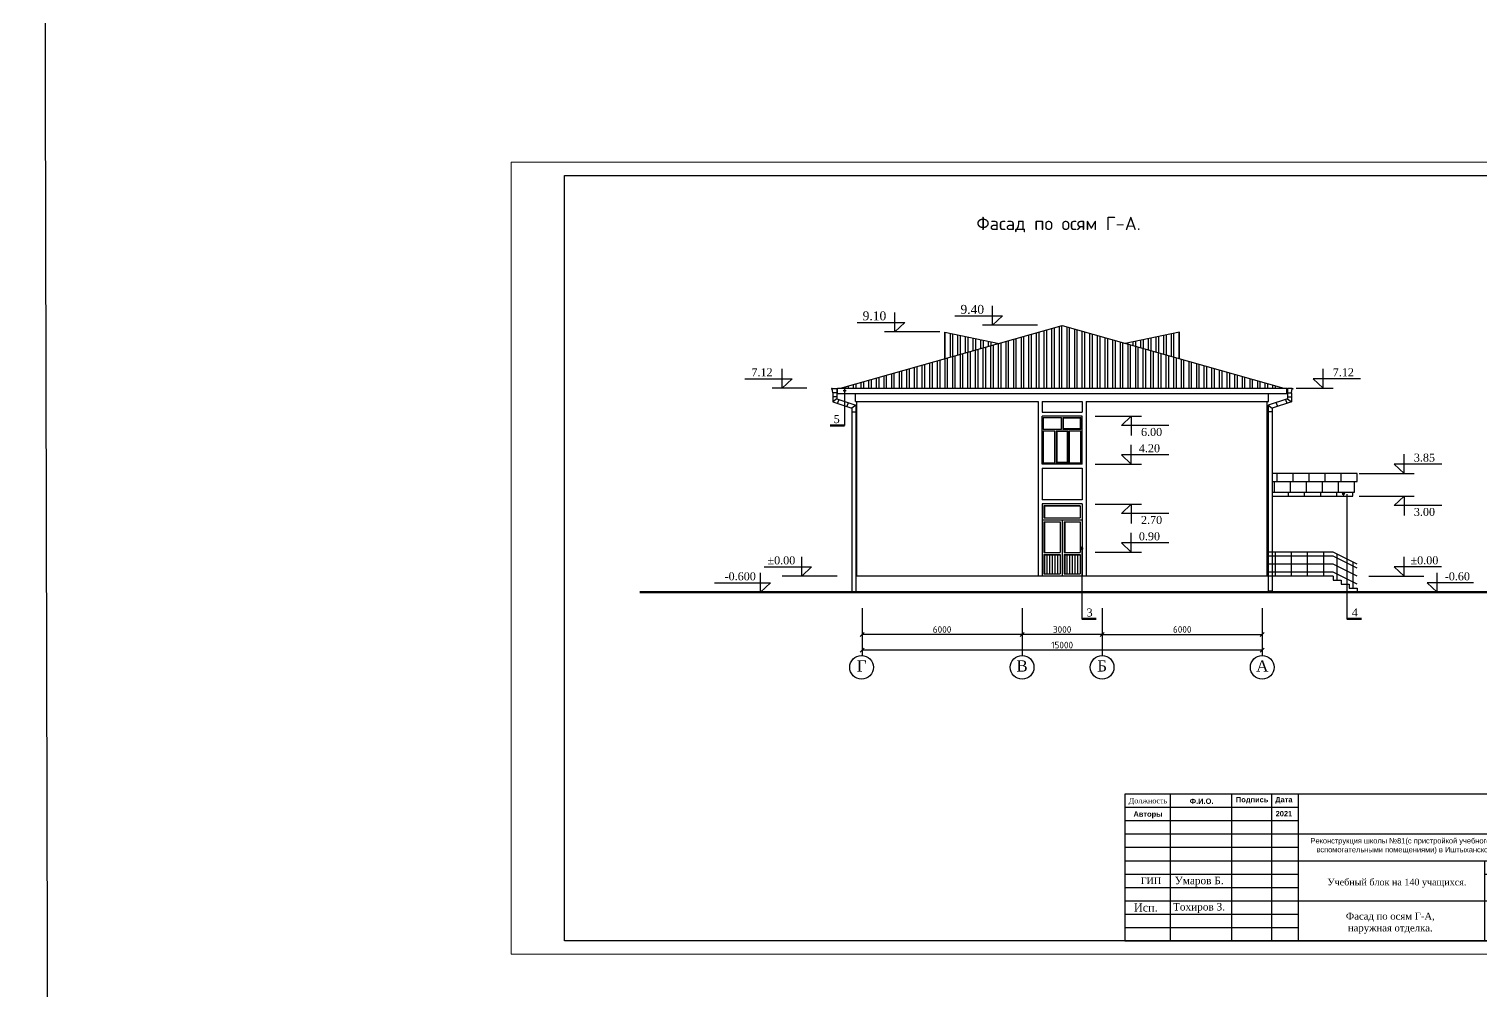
# Model space of a CAD drawing. Header units: millimetres. Extents: x 572274 to 2241483, y -888675 to -304135.
# Drawn here: x 635731 to 690151, y -691249 to -655181 of the extents above; entities that cross this region are included whole.
import ezdxf

# ---------------------------------------------------------------- set-up
doc = ezdxf.new("R2010")
doc.units = ezdxf.units.MM
doc.linetypes.add('ACAD_ISO02W100', pattern=[15, 12, -3])
for name, color, linetype, lineweight in [('Размерная Размерная', 176, 'Continuous', 15), ('стены', 250, 'Continuous', 30), ('Ф А С А Д', 250, 'Continuous', 18)]:
    doc.layers.add(name, color=color, linetype=linetype, lineweight=lineweight)
doc.styles.add('Arial 3.', font='arial.ttf')
doc.styles.add('ISOCPEUR', font='isocpeui.ttf', dxfattribs={"height": 300})
doc.styles.get("Standard").update_dxf_attribs({"font": 'isocpeur.ttf'})
doc.styles.add('style1', font='isocpeui.ttf')
doc.styles.add('WMF-Times New Roman0', font='times.ttf')
doc.styles.add('WMF-Times New Roman2', font='times.ttf')
doc.dimstyles.new('100', dxfattribs={"dimscale": 100, "dimtxt": 2.5, "dimasz": 1.5, "dimexe": 1, "dimexo": 0.625, "dimtad": 1, "dimdec": 0, "dimdsep": 46, "dimtxsty": 'Standard', "dimblk": 'OBLIQUE', "dimcen": 1.5, "dimadec": 0, "dimazin": 0, "dimtfac": 1, "dimtdec": 0, "dimtmove": 2, "dimatfit": 3, "dimldrblk": 'OBLIQUE', "dimfxl": 1.25, "dimtolj": 1, "dimtzin": 0, "dimarcsym": 0})
pattern_1 = [(90, (-490167.3, 82515.24), (-285.75, 3e-14), []), (90, (-490072.04, 82610.5), (-285.75, 3e-14), [])]

# ---------------------------------------------------------------- blocks, each defined once
blk = doc.blocks.new('sdfsf')
at = {"layer": 'Размерная Размерная', "color": 0, "lineweight": 18}
for p, q in [((764772, -698957), (764772, -699457)), ((765500, -699457), (765500, -699002)), ((765545, -699457), (765545, -699002)), ((764817, -699457), (765500, -699457)), ((764817, -699502), (765254, -699502)), ((765254, -699502), (765254, -700712)), ((765299, -699502), (765299, -700712)), ((765299, -699502), (765746, -699502)), ((765545, -699457), (766228, -699457)), ((765746, -699502), (765746, -700712)), ((765791, -699502), (765791, -700712)), ((765791, -699502), (766228, -699502))]:
    blk.add_line(p, q, dxfattribs=at)
for points in [[(764772, -698957), (766273, -698957), (766273, -700757), (764772, -700757)], [(764817, -699002), (765500, -699002), (765500, -699457), (764817, -699457)], [(764839, -699024), (765478, -699024), (765478, -699435), (764839, -699435)], [(765299, -699502), (765746, -699502), (765746, -700712), (765299, -700712)], [(765321, -699524), (765724, -699524), (765724, -700690), (765321, -700690)]]:
    blk.add_lwpolyline(points, close=True, dxfattribs=at)
for points in [[(764817, -699457), (764817, -699002), (765500, -699002)], [(765545, -699002), (766228, -699002), (766228, -699457)], [(765254, -700712), (764817, -700712), (764817, -699502)], [(766228, -699502), (766228, -700712), (765791, -700712)], [(765746, -700712), (765299, -700712)]]:
    blk.add_lwpolyline(points, dxfattribs=at)
at = {"layer": 'стены', "color": 0, "linetype": 'ByBlock', "lineweight": -2, "ltscale": 3}
for p, q in [((764772, -698957), (766273, -698957)), ((764772, -700757), (764772, -698957)), ((764772, -698957), (766273, -698957)), ((764772, -700757), (764772, -698957)), ((766273, -700757), (766273, -698957)), ((766273, -700757), (766273, -698957)), ((764772, -700757), (766273, -700757)), ((764772, -700757), (766273, -700757))]:
    blk.add_line(p, q, dxfattribs=at)
at = {"layer": 'Ф А С А Д', "color": 5, "lineweight": 18}
for points in [[(764851, -699036), (765466, -699036), (765466, -699423), (764851, -699423)], [(765557, -699014), (766216, -699014), (766216, -699445), (765557, -699445)], [(765242, -699514), (764829, -699514), (764829, -700700), (765242, -700700)], [(765333, -699536), (765712, -699536), (765712, -700678), (765333, -700678)], [(765803, -699514), (766216, -699514), (766216, -700700), (765803, -700700)]]:
    blk.add_lwpolyline(points, close=True, dxfattribs=at)
blk = doc.blocks.new('_Oblique')
at = {"color": 0, "linetype": 'ByBlock', "lineweight": -2}
blk.add_line((-0.5, -0.5), (0.5, 0.5), dxfattribs=at)
blk = doc.blocks.new('*D199')
at = {"color": 0, "lineweight": -2, "transparency": 16777216}
for p, q in [((675953, -676960), (675953, -677982)), ((681953, -676960), (681953, -677982)), ((675953, -677882), (681953, -677882))]:
    blk.add_line(p, q, dxfattribs=at)
at = {"layer": 'Defpoints', "color": 0, "lineweight": 25, "transparency": 16777216}
for p in [(675953, -676898), (681953, -676898), (681953, -677882)]:
    blk.add_point(p, dxfattribs=at)
at = {"color": 0, "lineweight": -2, "transparency": 16777216, "xscale": 150, "yscale": 150, "zscale": 150, "rotation": 180}
blk.add_blockref('_Oblique', (675953, -677882), dxfattribs=at)
at = {"color": 0, "lineweight": -2, "transparency": 16777216, "xscale": 150, "yscale": 150, "zscale": 150}
blk.add_blockref('_Oblique', (681953, -677882), dxfattribs=at)
at = {"color": 0, "transparency": 16777216, "insert": (678953, -677694), "char_height": 250, "attachment_point": 5}
blk.add_mtext('\\A1;6000', dxfattribs=at)
blk = doc.blocks.new('*D200')
at = {"color": 0, "lineweight": -2, "transparency": 16777216}
for p, q in [((672953, -676960), (672953, -677982)), ((675953, -676960), (675953, -677982)), ((675953, -677882), (672953, -677882))]:
    blk.add_line(p, q, dxfattribs=at)
at = {"layer": 'Defpoints', "color": 0, "lineweight": 25, "transparency": 16777216}
for p in [(672953, -676898), (675953, -676898), (672953, -677882)]:
    blk.add_point(p, dxfattribs=at)
at = {"color": 0, "lineweight": -2, "transparency": 16777216, "xscale": 150, "yscale": 150, "zscale": 150, "rotation": 180}
blk.add_blockref('_Oblique', (672953, -677882), dxfattribs=at)
at = {"color": 0, "lineweight": -2, "transparency": 16777216, "xscale": 150, "yscale": 150, "zscale": 150}
blk.add_blockref('_Oblique', (675953, -677882), dxfattribs=at)
at = {"color": 0, "transparency": 16777216, "insert": (674453, -677694), "char_height": 250, "attachment_point": 5}
blk.add_mtext('\\A1;3000', dxfattribs=at)
blk = doc.blocks.new('*D201')
at = {"color": 0, "lineweight": -2, "transparency": 16777216}
for p, q in [((666953, -676960), (666953, -677982)), ((672953, -676960), (672953, -677982)), ((672953, -677882), (666953, -677882))]:
    blk.add_line(p, q, dxfattribs=at)
at = {"layer": 'Defpoints', "color": 0, "lineweight": 25, "transparency": 16777216}
for p in [(666953, -676898), (672953, -676898), (666953, -677882)]:
    blk.add_point(p, dxfattribs=at)
at = {"color": 0, "lineweight": -2, "transparency": 16777216, "xscale": 150, "yscale": 150, "zscale": 150, "rotation": 180}
blk.add_blockref('_Oblique', (666953, -677882), dxfattribs=at)
at = {"color": 0, "lineweight": -2, "transparency": 16777216, "xscale": 150, "yscale": 150, "zscale": 150}
blk.add_blockref('_Oblique', (672953, -677882), dxfattribs=at)
at = {"color": 0, "transparency": 16777216, "insert": (669953, -677694), "char_height": 250, "attachment_point": 5}
blk.add_mtext('\\A1;6000', dxfattribs=at)
blk = doc.blocks.new('*D202')
at = {"color": 0, "lineweight": -2, "transparency": 16777216}
for p, q in [((666953, -676960), (666953, -678568)), ((681953, -676960), (681953, -678568)), ((681953, -678468), (666953, -678468))]:
    blk.add_line(p, q, dxfattribs=at)
at = {"layer": 'Defpoints', "color": 0, "lineweight": 25, "transparency": 16777216}
for p in [(666953, -676898), (681953, -676898), (666953, -678468)]:
    blk.add_point(p, dxfattribs=at)
at = {"color": 0, "lineweight": -2, "transparency": 16777216, "xscale": 150, "yscale": 150, "zscale": 150, "rotation": 180}
blk.add_blockref('_Oblique', (666953, -678468), dxfattribs=at)
at = {"color": 0, "lineweight": -2, "transparency": 16777216, "xscale": 150, "yscale": 150, "zscale": 150}
blk.add_blockref('_Oblique', (681953, -678468), dxfattribs=at)
at = {"color": 0, "transparency": 16777216, "insert": (674453, -678280), "char_height": 250, "attachment_point": 5}
blk.add_mtext('\\A1;15000', dxfattribs=at)
blk = doc.blocks.new('12')
at = {"color": 5, "lineweight": 30}
for p, q in [((4038680, 3054550), (4038680, 3049050)), ((4038680, 3054550), (4038680, 3049050)), ((4038680, 3054550), (4038680, 3049050)), ((4057180, 3054550), (4038680, 3054550)), ((4057180, 3054550), (4038680, 3054550)), ((4057180, 3054550), (4038680, 3054550)), ((4045180, 3054050), (4038680, 3054050)), ((4040380, 3054550), (4040380, 3049050)), ((4040380, 3054550), (4040380, 3049050)), ((4042680, 3054550), (4042680, 3049050)), ((4044180, 3054550), (4044180, 3049050)), ((4045180, 3054550), (4045180, 3049050)), ((4057180, 3049050), (4057180, 3054550)), ((4057180, 3054550), (4057180, 3049050)), ((4045180, 3053550), (4038680, 3053550)), ((4057180, 3053050), (4038680, 3053050)), ((4045180, 3052550), (4038680, 3052550)), ((4038680, 3052050), (4057180, 3052050)), ((4052180, 3049050), (4052180, 3052050)), ((4053680, 3050550), (4053680, 3052050)), ((4055380, 3050550), (4055380, 3052050)), ((4038680, 3051550), (4045180, 3051550)), ((4052180, 3051550), (4057180, 3051550)), ((4038680, 3051050), (4045180, 3051050)), ((4038680, 3050550), (4057180, 3050550)), ((4038680, 3050050), (4045180, 3050050)), ((4038680, 3049550), (4045180, 3049550)), ((4038680, 3049050), (4057180, 3049050))]:
    blk.add_line(p, q, dxfattribs=at)

msp = doc.modelspace()

# ---------------------------------------------------------------- hatches: boundary and pattern name
at = {"layer": 'стены'}
h = msp.add_hatch(dxfattribs=at)
h.set_pattern_fill('ANSI32', color=14, scale=30, angle=45, style=0)
h.set_pattern_definition([(90, (-623238.1, -894.15), (-285.75, 3e-14), []), (90, (-623142.85, -798.9), (-285.75, 3e-14), [])])
h.paths.add_polyline_path([(674453.283, -666297.884), (666146.934, -668647.884), (682759.633, -668647.884)])
at = {"layer": 'стены', "true_color": 0x6a0b0d}
h = msp.add_hatch(dxfattribs=at)
h.set_pattern_fill('ANSI32', color=16, scale=30, angle=45, style=0)
h.set_pattern_definition(pattern_1)
h.paths.add_polyline_path([(670054.154, -666543.898), (672087.875, -666967.096), (670054.154, -667543.898)])
h = msp.add_hatch(dxfattribs=at)
h.set_pattern_fill('ANSI32', color=16, scale=30, angle=45, style=0)
h.set_pattern_definition(pattern_1)
h.paths.add_polyline_path([(678852.413, -666543.898), (676818.691, -666967.096), (678852.413, -667543.898)])

# ---------------------------------------------------------------- linework, layer by layer
for p, q in [((669865.059, -666532.207), (667800.157, -666532.207)), ((673531.555, -666289.061), (671466.653, -666289.061)), ((664884.047, -668647.884), (663584.671, -668647.884)), ((683229.577, -668647.884), (684611.243, -668647.884)), ((673703.095, -669147.884), (675203.471, -669147.884)), ((673703.095, -669147.884), (673703.095, -669547.884)), ((675203.471, -669147.884), (675203.471, -669547.884)), ((673703.095, -669547.884), (675203.471, -669547.884)), ((675693.13, -669697.884), (677424.03, -669697.884)), ((675693.13, -671497.884), (677424.03, -671497.884)), ((673703.095, -671648.33), (673703.095, -672834.378)), ((673703.095, -671648.33), (675203.471, -671648.33)), ((675203.471, -671648.33), (675203.471, -672834.378)), ((682513.283, -672147.884), (682513.283, -671847.884)), ((683113.283, -672147.884), (683113.283, -671847.884)), ((683713.283, -672147.884), (683713.283, -671847.884)), ((684313.283, -672147.884), (684313.283, -671847.884)), ((684913.283, -672147.884), (684913.283, -671847.884)), ((685587.147, -671847.884), (687652.049, -671847.884)), ((673703.095, -672534.378), (673703.095, -672834.378)), ((675203.471, -672568.646), (675203.471, -672834.378)), ((682143.283, -672147.884), (682181.077, -672147.884)), ((682143.283, -672547.884), (682181.077, -672547.884)), ((682331.077, -672147.884), (685413.283, -672147.884)), ((682331.077, -672547.884), (685343.283, -672547.884)), ((682343.283, -672697.884), (682343.283, -672547.884)), ((682413.283, -672547.884), (682413.283, -672147.884)), ((682943.283, -672697.884), (682943.283, -672547.884)), ((683013.283, -672547.884), (683013.283, -672147.884)), ((683543.283, -672697.884), (683543.283, -672547.884)), ((683613.283, -672547.884), (683613.283, -672147.884)), ((684143.283, -672697.884), (684143.283, -672547.884)), ((684213.283, -672547.884), (684213.283, -672147.884)), ((684743.283, -672697.884), (684743.283, -672547.884)), ((684813.283, -672547.884), (684813.283, -672147.884)), ((675203.471, -672834.378), (673703.095, -672834.378)), ((673703.095, -672984.378), (673703.095, -675684.378)), ((673703.095, -672984.378), (673703.095, -675684.378)), ((675203.471, -672984.378), (673703.095, -672984.378)), ((673773.095, -673054.378), (673773.095, -673514.378)), ((675133.471, -673054.378), (673773.095, -673054.378)), ((675133.471, -673054.378), (675133.471, -673514.378)), ((675203.471, -672984.378), (675203.471, -675684.378)), ((675203.471, -672984.378), (675203.471, -675684.378)), ((675693.13, -672997.884), (677424.03, -672997.884)), ((685587.147, -672697.884), (687652.049, -672697.884)), ((673773.095, -673514.378), (675133.471, -673514.378)), ((673773.095, -673654.378), (673773.095, -674814.378)), ((675133.471, -673654.378), (675133.471, -674814.378)), ((675693.13, -674797.884), (677424.03, -674797.884)), ((673773.095, -674814.378), (674378.095, -674814.378)), ((673773.095, -674884.378), (673773.095, -675614.378)), ((673773.095, -674884.378), (674378.095, -674884.378)), ((674528.095, -674814.378), (675133.471, -674814.378)), ((674528.095, -674884.378), (675133.471, -674884.378)), ((674633.471, -674884.378), (674633.471, -675614.378)), ((674733.471, -674884.378), (674733.471, -675614.378)), ((674833.471, -674884.378), (674833.471, -675614.378)), ((674933.471, -674884.378), (674933.471, -675614.378)), ((675033.471, -674884.378), (675033.471, -675614.378)), ((675133.471, -674884.378), (675133.471, -675614.378)), ((666020.83, -675697.884), (663955.928, -675697.884)), ((673773.095, -675614.378), (674378.095, -675614.378)), ((674528.095, -675614.378), (675133.471, -675614.378)), ((685943.283, -675697.884), (688008.185, -675697.884)), ((666953.283, -676897.884), (666953.283, -678669.769)), ((672953.283, -676897.884), (672953.283, -678669.769)), ((675953.283, -676897.884), (675953.283, -678669.769)), ((681953.283, -676897.884), (681953.283, -678669.769))]:
    msp.add_line(p, q)
at = {"color": 14, "lineweight": 30}
for p, q in [((670054.154, -666543.898), (672087.875, -666967.096)), ((670054.154, -667543.898), (670054.154, -666543.898)), ((678852.413, -666543.898), (676818.691, -666967.096)), ((678852.413, -667543.898), (678852.413, -666543.898)), ((666033.283, -668647.884), (682873.283, -668647.884))]:
    msp.add_line(p, q, dxfattribs=at)
at = {"color": 14}
for p, q in [((665833.064, -668663.632), (666007.396, -668663.632)), ((683073.502, -668663.632), (682899.17, -668663.632)), ((665857.396, -668822.875), (665857.396, -669154.207)), ((666007.396, -668975.16), (665857.396, -668975.16)), ((666007.396, -669050.16), (665857.396, -669154.207)), ((665857.396, -669154.207), (666575.49, -669392.856)), ((666007.396, -668822.875), (666007.396, -669050.16)), ((666007.396, -669050.16), (666725.49, -669288.809)), ((666085.914, -669076.254), (666034.719, -669213.138)), ((666433.8, -669191.87), (666382.605, -669328.754)), ((666725.49, -669288.809), (666575.49, -669392.856)), ((666725.49, -669288.809), (666725.49, -676141.774)), ((682899.17, -669050.16), (682181.077, -669288.809)), ((682181.077, -669288.809), (682331.077, -669392.856)), ((682181.077, -669288.809), (682181.077, -676260.871)), ((683049.17, -669154.207), (682331.077, -669392.856)), ((682472.766, -669191.87), (682523.961, -669328.754)), ((682820.653, -669076.254), (682871.848, -669213.138)), ((682899.17, -668822.875), (682899.17, -669050.16)), ((682899.17, -668975.16), (683049.17, -668975.16)), ((682899.17, -669050.16), (683049.17, -669154.207)), ((683049.17, -668822.875), (683049.17, -669154.207)), ((666575.49, -669392.856), (666575.49, -676297.884)), ((666575.49, -669536.437), (666725.49, -669536.437)), ((682331.077, -669536.437), (682181.077, -669536.437)), ((682331.077, -669392.856), (682331.077, -676260.871)), ((682331.077, -676260.871), (682181.077, -676260.871))]:
    msp.add_line(p, q, dxfattribs=at)
at = {"lineweight": 30}
for p, q in [((666033.283, -668847.884), (666033.283, -668647.884)), ((682873.283, -668847.884), (682873.283, -668647.884)), ((666033.283, -668847.884), (682873.283, -668847.884)), ((666713.283, -669147.884), (666713.283, -668847.884)), ((666713.283, -669147.884), (673553.095, -669147.884)), ((666763.283, -675697.884), (666763.283, -669147.884)), ((673553.095, -669147.884), (673553.095, -675697.884)), ((675353.471, -669147.884), (682193.283, -669147.884)), ((675353.471, -669147.884), (675353.471, -675697.884)), ((682143.283, -675697.884), (682143.283, -669147.884)), ((682193.283, -669147.884), (682193.283, -668847.884)), ((682311.077, -675697.884), (666725.49, -675697.884)), ((666725.49, -675697.884), (666725.49, -676297.884)), ((682181.077, -675697.884), (682181.077, -676297.884)), ((684613.283, -675697.884), (682331.077, -675697.884))]:
    msp.add_line(p, q, dxfattribs=at)
at = {"color": 1}
for p, q in [((666300.462, -668764.933), (666300.462, -670044.014)), ((685127.39, -672617.03), (685127.39, -677294.369)), ((675188.257, -674649.176), (675188.257, -677294.369))]:
    msp.add_line(p, q, dxfattribs=at)
at = {"lineweight": 50}
for p, q in [((665757.412, -670044.014), (666300.462, -670044.014)), ((675731.307, -677294.369), (675188.257, -677294.369)), ((685670.44, -677294.369), (685127.39, -677294.369))]:
    msp.add_line(p, q, dxfattribs=at)
at = {"color": 3, "lineweight": 30}
msp.add_lwpolyline([(721013.019, -808653.597), (636697.986, -808653.597), (635731.462, -392742.585), (720892.578, -394141.324)], close=True, dxfattribs=at)
at = {"lineweight": 20}
msp.add_lwpolyline([(653801.985, -689870.636), (695801.985, -689870.636), (695801.985, -660170.636), (653801.985, -660170.636)], close=True, dxfattribs=at)
at = {"lineweight": 30}
msp.add_lwpolyline([(655801.985, -660670.636), (695301.985, -660670.636), (695301.985, -689370.636), (655801.985, -689370.636)], close=True, dxfattribs=at)
at = {"color": 14, "lineweight": 30}
msp.add_lwpolyline([(666146.934, -668647.884), (674453.283, -666297.884), (682759.633, -668647.884)], dxfattribs=at)
at = {"color": 14}
for points in [[(666007.396, -668652.793), (666007.396, -668822.875), (665857.396, -668822.875), (665833.064, -668663.632), (665812.46, -668663.632), (665812.46, -668680.913), (665826.178, -668680.913)], [(682899.17, -668652.793), (682899.17, -668822.875), (683049.17, -668822.875), (683073.502, -668663.632), (683094.107, -668663.632), (683094.107, -668680.913), (683080.389, -668680.913)]]:
    msp.add_lwpolyline(points, dxfattribs=at)
at = {"lineweight": 30}
for points in [[(682181.077, -671847.884), (682143.283, -671847.884)], [(682331.077, -672697.884), (685343.283, -672697.884), (685343.283, -672547.884), (685413.283, -672547.884), (685413.283, -672147.884), (685513.283, -672147.884), (685513.283, -671847.884), (682331.077, -671847.884)], [(682143.283, -672697.884), (682181.077, -672697.884)], [(684613.283, -675697.884), (684613.283, -675847.884), (684913.283, -675847.884), (684913.283, -675997.884), (685213.283, -675997.884), (685213.283, -676147.884), (685513.283, -676147.884), (685513.283, -676297.884)]]:
    msp.add_lwpolyline(points, dxfattribs=at)
at = {"color": 5}
for points in [[(675133.471, -673074.378), (673793.095, -673074.378), (673793.095, -673514.378)], [(674378.095, -673674.378), (673793.095, -673674.378), (673793.095, -674814.378)], [(675133.095, -673674.378), (674548.095, -673674.378), (674548.095, -674814.378)]]:
    msp.add_lwpolyline(points, dxfattribs=at)
for points in [[(674378.095, -674904.378), (673793.095, -674904.378), (673793.095, -675614.378)], [(675133.095, -674904.378), (674548.095, -674904.378), (674548.095, -675614.378)], [(685513.283, -675397.884), (684613.283, -674947.884), (682143.283, -674947.884)], [(685513.283, -675697.884), (684613.283, -675247.884), (682143.283, -675247.884)], [(685513.283, -675997.884), (684613.283, -675547.884), (682143.283, -675547.884)]]:
    msp.add_lwpolyline(points)
at = {"lineweight": 50}
for centre in [(666300.462, -668742.56), (684997.39, -672617.03), (675188.257, -674649.176)]:
    msp.add_circle(centre, 22.373, dxfattribs=at)
at = {"layer": 'стены', "color": 0, "linetype": 'ByBlock', "lineweight": -2, "ltscale": 3}
for p, q in [((668179.68, -666532.207), (668179.68, -665806.521)), ((670437.212, -665937.397), (672217.683, -665937.397)), ((671846.176, -666289.061), (671846.176, -665563.374)), ((671846.176, -666289.061), (672217.683, -665937.397)), ((666770.716, -666180.544), (668551.187, -666180.544)), ((668179.68, -666532.207), (668551.187, -666180.544)), ((663964.193, -668647.884), (663964.193, -667922.198)), ((684231.721, -668647.884), (684231.721, -667922.198)), ((662555.23, -668296.221), (664335.701, -668296.221)), ((663964.193, -668647.884), (664335.701, -668296.221)), ((685640.684, -668296.221), (683860.213, -668296.221)), ((684231.721, -668647.884), (683860.213, -668296.221)), ((677044.507, -669697.884), (676673, -670049.548)), ((677044.507, -669697.884), (677044.507, -670423.571)), ((678453.471, -670049.548), (676673, -670049.548)), ((677044.507, -671497.884), (677044.507, -670772.198)), ((678453.471, -671146.221), (676673, -671146.221)), ((677044.507, -671497.884), (676673, -671146.221)), ((688681.49, -671496.221), (686901.019, -671496.221)), ((687272.527, -671847.884), (686901.019, -671496.221)), ((687272.527, -671847.884), (687272.527, -671122.198)), ((677044.507, -672997.884), (676673, -673349.548)), ((677044.507, -672997.884), (677044.507, -673723.571)), ((687272.527, -672697.884), (686901.019, -673049.548)), ((688681.49, -673049.548), (686901.019, -673049.548)), ((687272.527, -672697.884), (687272.527, -673423.571)), ((673703.095, -673584.378), (675203.471, -673584.378)), ((673773.095, -673654.378), (674378.095, -673654.378)), ((674378.095, -673654.378), (674378.095, -674814.378)), ((674453.095, -673584.378), (674453.283, -675684.378)), ((674528.095, -673654.378), (674528.095, -674814.378)), ((674528.095, -673654.378), (675133.471, -673654.378)), ((678453.471, -673349.548), (676673, -673349.548)), ((677044.507, -674797.884), (677044.507, -674072.198)), ((678453.471, -674446.221), (676673, -674446.221)), ((677044.507, -674797.884), (676673, -674446.221)), ((663286.797, -675346.221), (665063.094, -675346.221)), ((664691.586, -675697.884), (664691.586, -674972.198)), ((664691.586, -675697.884), (665063.094, -675346.221)), ((673878.095, -674884.378), (673878.095, -675614.378)), ((673978.095, -674884.378), (673978.095, -675614.378)), ((674078.095, -674884.378), (674078.095, -675614.378)), ((674178.095, -674884.378), (674178.095, -675614.378)), ((674278.095, -674884.378), (674278.095, -675614.378)), ((674378.095, -674884.378), (674378.095, -675614.378)), ((674528.095, -674884.378), (674528.095, -675614.378)), ((688677.316, -675346.221), (686901.019, -675346.221)), ((687272.527, -675697.884), (686901.019, -675346.221)), ((687272.527, -675697.884), (687272.527, -674972.198)), ((663147.539, -676297.884), (663147.539, -675572.198)), ((688506.425, -676297.884), (688506.425, -675572.198)), ((661421.172, -675946.221), (663519.047, -675946.221)), ((663147.539, -676297.884), (663519.047, -675946.221)), ((689870.013, -675946.221), (688134.918, -675946.221)), ((688506.425, -676297.884), (688134.918, -675946.221))]:
    msp.add_line(p, q, dxfattribs=at)
at = {"layer": 'стены', "color": 0, "linetype": 'ByBlock', "lineweight": 30, "ltscale": 3}
for p, q in [((682455.772, -675697.884), (682455.772, -674797.884)), ((683055.772, -675697.884), (683055.772, -674797.884)), ((683655.772, -675697.884), (683655.772, -674797.884)), ((684255.772, -675697.884), (684255.772, -674797.884)), ((684763.283, -675847.884), (684763.283, -674872.884)), ((685363.283, -676147.884), (685363.283, -675172.884))]:
    msp.add_line(p, q, dxfattribs=at)
at = {"layer": 'стены', "color": 0, "linetype": 'ByBlock', "lineweight": 50, "ltscale": 3}
msp.add_line((692452.169, -676297.884), (658630.989, -676297.884), dxfattribs=at)
at = {"layer": 'стены', "color": 0, "linetype": 'ByBlock', "lineweight": 30, "ltscale": 3}
msp.add_lwpolyline([(685513.283, -675247.884), (684613.283, -674797.884), (682143.283, -674797.884)], dxfattribs=at)
at = {"layer": 'стены', "color": 0, "linetype": 'ByBlock', "lineweight": -2, "ltscale": 3}
for centre in [(666933.745, -679113.572), (672953.283, -679113.572), (675953.283, -679113.572), (681953.283, -679113.572)]:
    msp.add_circle(centre, 443.803, dxfattribs=at)

# ---------------------------------------------------------------- block references
at = {"xscale": -1}
msp.add_blockref('sdfsf', (1439975.766, 29259.062), dxfattribs=at)
msp.add_blockref('12', (-3361878.015, -3738420.994))

# ---------------------------------------------------------------- texts
at = {"style": 'WMF-Times New Roman2'}
msp.add_text('Исп.', height=303.269, dxfattribs=at).set_placement((677143.246, -688270.987))
at = {"color": 0, "linetype": 'ByBlock', "lineweight": 18, "insert": (674320.377, -662511.423), "char_height": 500, "width": 17458.30877, "attachment_point": 5}
msp.add_mtext('Фасад по осям Г-А.', dxfattribs=at)
at = {"color": 1, "linetype": 'ByBlock', "ltscale": 30, "char_height": 200, "width": 1887.08308, "attachment_point": 5, "style": 'WMF-Times New Roman0'}
for s, insert in [('Должность', (677671.503, -684145.262)), ('{\\fArial|b1|i0|c204|p34;Ф\\fArial|b1|i0|c0|p34;.\\fArial|b1|i0|c204|p34;И\\fArial|b1|i0|c0|p34;.\\fArial|b1|i0|c204|p34;О\\fArial|b1|i0|c0|p34;.}', (679681.503, -684135.262)), ('{\\fArial|b1|i0|c204|p34;Подпись}', (681575.112, -684103.013)), ('{\\fArial|b1|i0|c204|p34;Дата}', (682765.112, -684103.013)), ('{\\fArial|b1|i0|c204|p34;\\C256;2021}', (682765.112, -684603.013))]:
    msp.add_mtext(s, dxfattribs=dict(at, insert=insert))
at = {"color": 1, "linetype": 'ByBlock', "ltscale": 30, "insert": (677671.503, -684645.262), "char_height": 200, "width": 1404.02516, "attachment_point": 5}
msp.add_mtext('{\\fArial|b1|i0|c204|p34;Авторы}', dxfattribs=at)
at = {"color": 0, "linetype": 'ByBlock', "insert": (689424.223, -685517.092), "char_height": 200, "width": 11599.6853, "attachment_point": 2, "style": 'ISOCPEUR'}
msp.add_mtext('{\\fArial|b0|i0|c204|p34;\\C256;Реконструкция школы №81(с пристройкой учебного корпуса на 140 мест и спортзала с вспомогательными помещениями) в Иштыханском районе Самаркандской области}', dxfattribs=at)
at = {"linetype": 'ACAD_ISO02W100', "lineweight": 5, "ltscale": 70, "insert": (677401.57, -686985.696), "char_height": 250, "attachment_point": 1, "style": 'WMF-Times New Roman0'}
msp.add_mtext('{\\fTimes New Roman|b0|i0|c204|p18;ГИП}', dxfattribs=at)
at = {"color": 0, "char_height": 280, "width": 2199.70893, "attachment_point": 1, "style": 'WMF-Times New Roman0'}
for s, insert in [('Умаров Б.', (678674.423, -686966.941)), ('Тохиров З.', (678607.34, -687952.117))]:
    msp.add_mtext(s, dxfattribs=dict(at, insert=insert))
at = {"insert": (684398.584, -687040.63), "char_height": 250, "width": 5426.06779, "attachment_point": 1, "line_spacing_factor": 0.8, "style": 'WMF-Times New Roman0'}
msp.add_mtext('\\pt2500;Учебный блок на 140 учащихся.', dxfattribs=at)
at = {"lineweight": 30, "insert": (686753.195, -688308.95), "char_height": 265, "width": 12229.48686, "attachment_point": 2, "style": 'Arial 3.'}
msp.add_mtext('{\\fTimes New Roman|b0|i0|c204|p18;Фасад по осям Г-А,\\Pнаружная отделка.}', dxfattribs=at)
at = {"layer": 'стены', "color": 0, "linetype": 'ByBlock', "lineweight": -2, "ltscale": 3, "attachment_point": 5, "style": 'WMF-Times New Roman2'}
for s, insert, char_height in [('9.40', (671085.233, -665695.666), 334.946), ('9.10', (667418.737, -665938.812), 334.946), ('7.12', (663203.251, -668054.489), 300), ('7.12', (684992.664, -668054.489), 300), ('6.00', (677805.45, -670291.279), 300), ('4.20', (677726.256, -670904.489), 300), ('3.85', (688033.47, -671254.489), 300), ('3.00', (688033.47, -673291.279), 300), ('2.70', (677805.45, -673591.279), 300), ('0.90', (677726.256, -674204.489), 300), ('%%P0.00', (663930.644, -675104.489), 300), ('%%P0.00', (688033.47, -675104.489), 300), ('-0.600', (662386.596, -675704.489), 300), ('-0.60', (689267.368, -675704.489), 300), ('Г', (666940.213, -679062.608), 418.683), ('В', (672951.378, -679062.608), 418.683), ('Б', (675954.169, -679062.608), 418.683), ('А', (681956.961, -679062.608), 418.683)]:
    msp.add_mtext(s, dxfattribs=dict(at, insert=insert, char_height=char_height))
at = {"layer": 'стены', "color": 0, "linetype": 'ByBlock', "lineweight": -2, "ltscale": 3, "char_height": 300, "width": 364.20253, "style": 'style1'}
for s, insert, attachment_point in [('{\\fPalatino Linotype|b0|i0|c204|p18;5}', (666117.719, -669657.75), 3), ('{\\fPalatino Linotype|b0|i0|c204|p18;3}', (675371, -676908.105), 1), ('{\\fPalatino Linotype|b0|i0|c204|p18;4}', (685310.133, -676908.105), 1)]:
    msp.add_mtext(s, dxfattribs=dict(at, insert=insert, attachment_point=attachment_point))

# ---------------------------------------------------------------- dimensions: what is measured, and where the dimension line sits
for base, p1, p2, picture, middle in [((666953.283, -677881.891), (672953.283, -676897.884), (666953.283, -676897.884), '*D201', (669953.283, -677694.391)), ((666953.283, -678467.935), (681953.283, -676897.884), (666953.283, -676897.884), '*D202', (674453.283, -678280.435)), ((672953.283, -677881.891), (675953.283, -676897.884), (672953.283, -676897.884), '*D200', (674453.283, -677694.391)), ((681953.283, -677881.891), (675953.283, -676897.884), (681953.283, -676897.884), '*D199', (678953.283, -677694.391))]:
    dim = msp.add_linear_dim(base=base, p1=p1, p2=p2, angle=180, dimstyle='100', override={"dimfxl": 1.25, "dimfxlon": 0})
    dim.commit()
    dim.dimension.update_dxf_attribs({"geometry": picture, "text_midpoint": middle})

doc.saveas('drawing.dxf')
